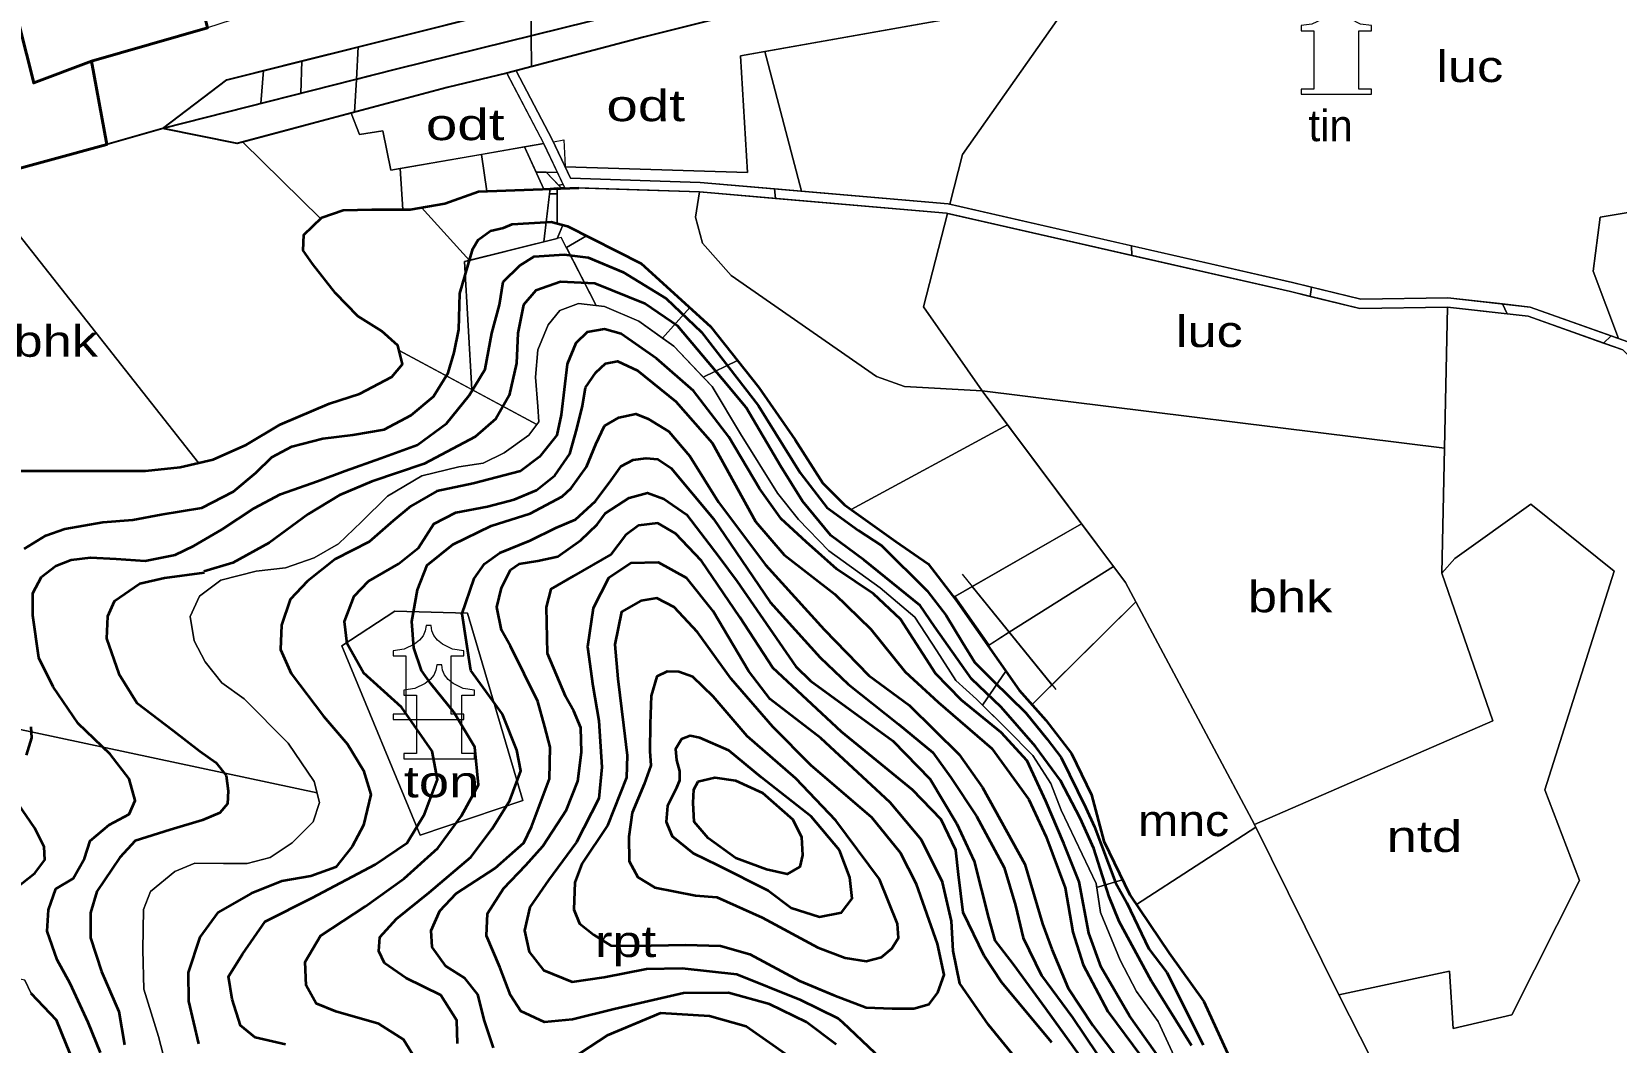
# Model space of a CAD drawing. Header units: metres. Extents: x 558415 to 562400, y 2247179 to 2251032.
# Drawn here: x 559756 to 560262, y 2248694 to 2249016 of the extents above; entities that cross this region are included whole.
import ezdxf
from ezdxf.enums import TextEntityAlignment as Align

# ---------------------------------------------------------------- set-up
doc = ezdxf.new("R2010")
doc.units = ezdxf.units.M
doc.header["$LTSCALE"] = 4
for name, color, linetype, lineweight in [('1', 7, 'Continuous', 13), ('10', 7, 'Continuous', 25), ('17', 7, 'Continuous', 13), ('27', 7, 'Continuous', 35), ('33', 7, 'Continuous', 13), ('45', 7, 'Continuous', 13), ('5', 7, 'Continuous', 13), ('9', 7, 'Continuous', 13)]:
    doc.layers.add(name, color=color, linetype=linetype, lineweight=lineweight)

msp = doc.modelspace()

# ---------------------------------------------------------------- linework, layer by layer
at = {"layer": '1'}
for p, q in [((559993.803, 2248963.039), (559993.484, 2248966.078)), ((560227.551, 2248926.159), (560225.991, 2248929.35)), ((560258.289, 2248916.872), (560260.736, 2248919.186))]:
    msp.add_line(p, q, dxfattribs=at)
for points in [[(560081.036, 2249046.92), (560081.24, 2249055.839), (559915.878, 2249014.94), (559915.96, 2249005.121), (559951.651, 2249014.536)], [(559987.059, 2249032.545), (559987.696, 2249043.376), (559978.554, 2249041.009), (559915.793, 2249025.287), (559915.878, 2249014.94)], [(559842.247, 2248996.544), (559842.553, 2249006.94), (559830.353, 2249003.884), (559829.483, 2248993.31), (559798.223, 2248985.39), (559821.929, 2248980.553), (559859.432, 2248990.554), (559860.011, 2249001.045), (559860.585, 2249011.457), (559842.553, 2249006.94)], [(559842.247, 2248996.544), (559842.553, 2249006.94), (559830.353, 2249003.884), (559829.483, 2248993.31)], [(559829.483, 2248993.31), (559830.353, 2249003.884), (559818.612, 2249000.943), (559798.223, 2248985.39)], [(559821.929, 2248980.553), (559823.745, 2248981.037), (559836.517, 2248984.443), (559859.432, 2248990.554), (559860.011, 2249001.045), (559798.223, 2248985.39)]]:
    msp.add_lwpolyline(points, close=True, dxfattribs=at)
for points in [[(559915.878, 2249014.94), (559915.793, 2249025.287), (559860.585, 2249011.457), (559860.011, 2249001.045)], [(559915.878, 2249014.94), (559872.774, 2249004.279), (559860.011, 2249001.045), (559859.432, 2248990.554)], [(559860.011, 2249001.045), (559872.774, 2249004.279), (559915.878, 2249014.94)], [(559908.073, 2249003.04), (559911.048, 2249003.825), (559915.96, 2249005.121), (559915.878, 2249014.94)], [(559859.432, 2248990.554), (559889.001, 2248998.439), (559908.073, 2249003.04)], [(559993.484, 2248966.078), (559969.797, 2248968.119), (559928.424, 2248969.492), (559922.551, 2248981.845), (559911.048, 2249003.825), (559908.073, 2249003.04)], [(559908.073, 2249003.04), (559919.866, 2248980.505), (559926.499, 2248966.554), (559969.618, 2248965.123), (559993.803, 2248963.039)], [(560107.514, 2248947.945), (560048.947, 2248961.298), (559993.484, 2248966.078), (559993.803, 2248963.039), (560048.483, 2248958.327)], [(560048.483, 2248958.327), (560107.656, 2248944.836), (560107.514, 2248947.945)], [(560164.974, 2248934.757), (560158.991, 2248936.208), (560107.514, 2248947.945), (560107.656, 2248944.836), (560158.304, 2248933.288)], [(560158.304, 2248933.288), (560164.574, 2248931.767), (560164.974, 2248934.757)], [(560225.991, 2248929.35), (560208.571, 2248931.283), (560180.756, 2248930.928), (560164.974, 2248934.757), (560164.574, 2248931.767)], [(560164.574, 2248931.767), (560180.416, 2248927.923), (560208.424, 2248928.281), (560227.551, 2248926.159)], [(560260.736, 2248919.186), (560234.897, 2248928.362), (560225.991, 2248929.35), (560227.551, 2248926.159)], [(560227.551, 2248926.159), (560234.221, 2248925.419), (560258.289, 2248916.872)], [(560278.48, 2248914.679), (560268.622, 2248914.811), (560266.06, 2248917.296), (560260.736, 2248919.186), (560258.289, 2248916.872)], [(560258.289, 2248916.872), (560264.44, 2248914.688), (560267.389, 2248911.827), (560280.106, 2248911.657)]]:
    msp.add_lwpolyline(points, dxfattribs=at)
at = {"layer": '10'}
msp.add_lwpolyline([(560631.428, 2249135.471), (560487.983, 2249134.465), (560432.045, 2249135.4), (560403.848, 2249135.872), (560378.76, 2249135.872), (560353.945, 2249125.219), (560241.739, 2249095.536), (559872.774, 2249004.279), (559798.223, 2248985.39), (559780.28, 2248980.238), (559691.072, 2248955.953)], dxfattribs=at)
msp.add_lwpolyline([(560241.739, 2249095.536), (560233.208, 2249085.007), (559951.651, 2249014.536), (559908.073, 2249003.04), (559889.001, 2248998.439), (559821.929, 2248980.553), (559798.223, 2248985.39), (559818.612, 2249000.943), (559978.554, 2249041.009), (560006.194, 2249048.164), (560152.5, 2249083.222), (560226.574, 2249100.393)], close=True, dxfattribs=at)
at = {"layer": '17'}
for points in [[(559908.073, 2249003.04), (559919.866, 2248980.505), (559926.499, 2248966.554), (559969.618, 2248965.123), (560048.483, 2248958.327), (560158.304, 2248933.288), (560180.416, 2248927.923), (560208.424, 2248928.281), (560234.221, 2248925.419), (560264.44, 2248914.688), (560267.389, 2248911.827), (560347.728, 2248910.754), (560432.859, 2248916.477), (560479.294, 2248921.843), (560576.954, 2248944.379), (560651.397, 2248968.346), (560696.358, 2248979.792), (560714.416, 2248983.37), (560744.636, 2248926.494)], [(559911.048, 2249003.825), (559922.551, 2248981.845), (559928.424, 2248969.492), (559969.797, 2248968.119), (560048.947, 2248961.298), (560158.991, 2248936.208), (560180.756, 2248930.928), (560208.571, 2248931.283), (560234.897, 2248928.362), (560266.06, 2248917.296), (560268.622, 2248914.811), (560347.647, 2248913.755), (560432.586, 2248919.465), (560478.783, 2248924.804), (560576.156, 2248947.274), (560650.566, 2248971.23), (560695.696, 2248982.719), (560716.019, 2248986.746), (560747.185, 2248928.09)]]:
    msp.add_lwpolyline(points, dxfattribs=at)
at = {"layer": '27'}
for points in [[(559749.165, 2248876.058), (559761.205, 2248876.058), (559777.913, 2248876.058), (559792.656, 2248876.058), (559803.713, 2248877.25), (559814.279, 2248879.635), (559824.845, 2248884.405), (559835.656, 2248890.844), (559851.382, 2248897.522), (559860.965, 2248900.623), (559871.286, 2248906.108), (559874.726, 2248910.163), (559873.252, 2248916.125), (559868.092, 2248920.656), (559860.475, 2248925.426), (559853.349, 2248932.82), (559845.978, 2248942.122), (559843.029, 2248946.414), (559843.275, 2248951.423), (559848.926, 2248956.908), (559855.806, 2248959.294), (559864.898, 2248959.532), (559877.184, 2248959.532), (559888.241, 2248961.44), (559899.052, 2248965.256), (559931.02, 2248966.404)], [(559753.931, 2248851.122), (559760.811, 2248855.415), (559766.954, 2248857.562), (559778.994, 2248859.708), (559788.576, 2248860.424), (559797.667, 2248862.093), (559810.69, 2248864.24), (559820.764, 2248869.487), (559827.89, 2248875.449), (559833.049, 2248880.458), (559839.438, 2248883.796), (559849.266, 2248886.42), (559858.849, 2248887.612), (559868.923, 2248889.282), (559877.522, 2248893.813), (559884.648, 2248899.775), (559889.316, 2248907.407), (559891.282, 2248913.846), (559892.756, 2248921.239), (559893.002, 2248932.687), (559897.179, 2248946.996), (559898.899, 2248949.858), (559902.83, 2248952.72), (559907.007, 2248953.674), (559909.71, 2248954.867), (559922.241, 2248955.582), (559927.401, 2248954.151), (559950.989, 2248942.227), (559973.103, 2248922.194), (559988.582, 2248902.638), (560000.13, 2248885.944), (560008.976, 2248872.111), (560015.856, 2248865.195), (560032.318, 2248853.509), (560042.638, 2248846.354), (560051.483, 2248834.907), (560071.631, 2248806.05), (560080.231, 2248796.51), (560088.339, 2248785.778), (560094.728, 2248772.661), (560098.659, 2248757.875), (560107.013, 2248740.704), (560119.544, 2248722.101), (560130.601, 2248706.599), (560138.218, 2248690.143)], [(559756.636, 2248836.999), (559759.421, 2248842.246), (559764.007, 2248845.744), (559768.921, 2248847.651), (559775.146, 2248848.446), (559783.336, 2248847.969), (559792.509, 2248847.333), (559802.173, 2248849.24), (559808.07, 2248852.102), (559817.079, 2248857.349), (559827.399, 2248864.186), (559835.753, 2248868.638), (559847.547, 2248872.772), (559856.393, 2248876.111), (559867.859, 2248880.086), (559879.489, 2248884.379), (559888.826, 2248891.216), (559896.033, 2248900.119), (559901.111, 2248908.545), (559903.24, 2248919.993), (559905.697, 2248929.056), (559906.844, 2248936.37), (559912.249, 2248941.616), (559916.835, 2248944.478), (559926.336, 2248945.114), (559934.035, 2248944.16), (559945.174, 2248939.549), (559958.933, 2248931.122), (559970.236, 2248920.311), (559988.418, 2248896.78), (560001.686, 2248875.475), (560010.204, 2248864.345), (560020.36, 2248857.032), (560027.731, 2248852.262), (560042.31, 2248837.793), (560048.37, 2248829.844), (560053.612, 2248821.258), (560057.543, 2248814.899), (560063.277, 2248809.175), (560073.761, 2248798.84), (560080.64, 2248790.414), (560085.063, 2248784.531), (560092.926, 2248768.472), (560095.71, 2248762.431), (560102.426, 2248744.624), (560106.03, 2248738.105), (560113.074, 2248723.477), (560118.807, 2248715.846), (560130.437, 2248692.792)], [(560126.669, 2248692.634), (560113.892, 2248713.144), (560103.572, 2248732.223), (560100.46, 2248740.014), (560095.546, 2248755.437), (560091.123, 2248765.135), (560084.898, 2248777.219), (560076.872, 2248788.03), (560065.897, 2248800.591), (560056.396, 2248809.653), (560044.602, 2248826.347), (560040.016, 2248833.025), (560022.161, 2248847.494), (560011.514, 2248855.443), (560002.505, 2248866.414), (559995.461, 2248877.702), (559984.486, 2248896.304), (559976.951, 2248905.367), (559962.7, 2248922.22), (559952.216, 2248929.375), (559936.163, 2248935.894), (559925.188, 2248936.371), (559917.326, 2248933.668), (559913.395, 2248929.057), (559911.593, 2248919.994), (559911.101, 2248910.455), (559908.808, 2248900.12), (559904.549, 2248892.648), (559897.997, 2248886.924), (559881.617, 2248878.338), (559864.908, 2248872.614), (559854.589, 2248868.322), (559844.597, 2248862.28), (559832.148, 2248853.058), (559820.518, 2248846.699), (559811.298, 2248843.889)], [(560117.827, 2248686.598), (560106.852, 2248702.02), (560097.843, 2248717.602), (560093.911, 2248728.413), (560090.799, 2248744.789), (560085.885, 2248757.032), (560080.152, 2248770.547), (560074.255, 2248783.425), (560065.901, 2248792.488), (560053.288, 2248802.822), (560044.934, 2248811.408), (560033.795, 2248828.738), (560025.114, 2248836.847), (560013.484, 2248844.638), (560003.656, 2248853.382), (559995.629, 2248860.696), (559988.749, 2248870.395), (559978.921, 2248886.93), (559967.618, 2248901.558), (559955.825, 2248911.892), (559944.522, 2248919.842), (559939.281, 2248921.273), (559933.711, 2248920.319), (559930.108, 2248916.821), (559927.323, 2248910.143), (559925.357, 2248893.926), (559924.047, 2248887.407), (559918.478, 2248880.57), (559912.417, 2248875.959), (559897.347, 2248871.984), (559885.717, 2248869.6), (559877.363, 2248864.83), (559871.794, 2248860.06), (559864.095, 2248853.382), (559853.284, 2248847.818), (559844.439, 2248840.822), (559838.869, 2248834.939), (559836.08, 2248826.824)], [(559863.927, 2248840.82), (559873.428, 2248846.384), (559879.816, 2248851.472), (559884.73, 2248859.104), (559891.774, 2248862.761), (559901.93, 2248864.669), (559910.447, 2248866.895), (559917.491, 2248869.915), (559923.388, 2248874.526), (559928.138, 2248881.522), (559930.432, 2248889.471), (559932.234, 2248896.785), (559933.217, 2248902.668), (559936.493, 2248907.437), (559939.605, 2248910.299), (559943.373, 2248911.094), (559949.761, 2248908.073), (559962.046, 2248898.215), (559973.676, 2248885.019), (559987.436, 2248859.898), (559996.609, 2248849.245), (560012.826, 2248836.685), (560024.292, 2248825.555), (560035.267, 2248811.882), (560045.751, 2248802.183), (560062.95, 2248787.397), (560074.744, 2248771.18), (560080.313, 2248759.255), (560086.374, 2248742.879), (560088.831, 2248728.728), (560092.107, 2248718.393), (560099.97, 2248703.448), (560110.781, 2248688.979)], [(559877.687, 2248827.941), (559879.489, 2248838.116), (559882.601, 2248845.907), (559890.792, 2248852.585), (559903.077, 2248858.467), (559915.526, 2248862.442), (559925.682, 2248867.848), (559928.631, 2248870.551), (559933.545, 2248877.387), (559936.493, 2248884.542), (559939.278, 2248890.425), (559943.864, 2248893.128), (559949.27, 2248894.241), (559953.201, 2248892.651), (559959.753, 2248888.676), (559966.469, 2248880.726), (559975.642, 2248866.099), (559990.712, 2248846.066), (560009.386, 2248825.397), (560023.637, 2248810.769), (560036.578, 2248801.23), (560052.467, 2248785.489), (560060.002, 2248774.996), (560073.434, 2248750.511), (560079.167, 2248731.432), (560082.116, 2248723.323), (560087.358, 2248710.921), (560095.22, 2248698.997), (560103.738, 2248687.708)], [(559893.738, 2248830.244), (559897.669, 2248841.692), (559900.946, 2248846.383), (559905.86, 2248849.881), (559915.524, 2248853.856), (559923.714, 2248857.831), (559929.939, 2248860.534), (559936.327, 2248866.416), (559941.405, 2248873.094), (559944.517, 2248877.546), (559948.449, 2248879.613), (559952.544, 2248880.09), (559956.311, 2248879.772), (559960.57, 2248876.91), (559974.002, 2248860.692), (559992.184, 2248834.14), (560008.073, 2248816.492), (560017.082, 2248807.906), (560033.135, 2248795.186), (560044.11, 2248786.124), (560049.843, 2248778.174), (560058.033, 2248765.773), (560066.878, 2248749.397), (560070.482, 2248737.313), (560072.939, 2248726.978), (560078.836, 2248714.895), (560088.664, 2248701.539), (560096.527, 2248689.774)], [(559917.939, 2248802.459), (559909.257, 2248820.108), (559906.309, 2248825.196), (559904.834, 2248832.51), (559906.309, 2248838.711), (559909.257, 2248844.434), (559912.042, 2248846.342), (559917.939, 2248847.296), (559924.327, 2248848.727), (559931.698, 2248853.974), (559936.94, 2248858.903), (559939.561, 2248862.56), (559947.096, 2248867.488), (559952.993, 2248869.078), (559958.235, 2248867.171), (559965.442, 2248862.083), (559975.762, 2248848.568), (559981.659, 2248840.778), (560000.332, 2248813.591), (560005.082, 2248808.981), (560031.291, 2248789.902), (560043.249, 2248777.66), (560051.767, 2248763.351), (560057.336, 2248751.427), (560061.923, 2248733.302), (560063.889, 2248726.148), (560069.622, 2248718.675), (560080.105, 2248704.366), (560097.796, 2248679.882)], [(560082.104, 2248693.559), (560066.051, 2248712.797), (560060.482, 2248721.224), (560053.766, 2248735.057), (560052.292, 2248747.14), (560051.473, 2248754.931), (560046.723, 2248764.788), (560037.55, 2248774.169), (560014.945, 2248792.771), (559992.995, 2248813.123), (559982.511, 2248829.34), (559970.226, 2248847.306), (559961.872, 2248856.051), (559956.303, 2248859.39), (559950.078, 2248858.595), (559945.983, 2248855.574), (559941.233, 2248849.373), (559929.439, 2248842.536), (559922.067, 2248838.244), (559920.593, 2248832.52), (559920.92, 2248817.893), (559926.653, 2248804.219)], [(559811.35, 2248843.518), (559798.737, 2248841.769), (559790.874, 2248840.02), (559782.684, 2248834.296), (559780.554, 2248829.526), (559780.227, 2248822.53), (559784.158, 2248811.242), (559789.891, 2248802.02), (559801.521, 2248793.116), (559810.039, 2248786.597), (559815.117, 2248782.941), (559818.393, 2248778.807), (559819.048, 2248773.878), (559818.884, 2248769.744), (559816.427, 2248766.882), (559810.858, 2248764.498), (559800.538, 2248761.477), (559789.399, 2248757.979), (559784.485, 2248752.574), (559777.114, 2248741.762), (559775.148, 2248734.925), (559775.148, 2248726.975), (559778.588, 2248716.164), (559784.157, 2248703.444), (559785.959, 2248692.792)], [(560074.597, 2248683.5), (560061.881, 2248699.152), (560052.667, 2248712.388), (560050.579, 2248722.762), (560050.087, 2248732.302), (560047.139, 2248744.703), (560040.505, 2248758.297), (560030.431, 2248770.222), (560008.317, 2248790.732), (559992.1, 2248803.133), (559985.221, 2248812.196), (559973.918, 2248831.275), (559965.564, 2248841.769), (559956.473, 2248846.777), (559947.627, 2248846.538), (559940.502, 2248841.769), (559935.588, 2248832.229), (559933.868, 2248819.827), (559935.498, 2248807.398)], [(559778.258, 2248690.248), (559774.327, 2248699.947), (559768.594, 2248712.348), (559764.499, 2248719.98), (559761.223, 2248729.042), (559761.714, 2248735.879), (559764.007, 2248742.557), (559769.577, 2248745.896), (559773.18, 2248752.255), (559774.982, 2248757.979), (559781.043, 2248763.067), (559787.431, 2248766.406), (559789.397, 2248770.858), (559787.431, 2248777.694), (559781.37, 2248785.643), (559771.214, 2248795.342), (559763.188, 2248807.108), (559758.601, 2248816.33), (559756.636, 2248829.844), (559756.636, 2248836.999)], [(559837.39, 2248692.954), (559827.726, 2248695.18), (559822.975, 2248698.996), (559820.354, 2248707.423), (559819.208, 2248714.577), (559823.631, 2248721.732), (559830.838, 2248732.225), (559845.908, 2248739.698), (559866.056, 2248750.351), (559876.212, 2248757.346), (559881.781, 2248766.409), (559885.876, 2248777.539), (559884.238, 2248786.601), (559874.41, 2248800.593), (559862.288, 2248811.563), (559857.046, 2248820.785), (559856.227, 2248827.939), (559859.34, 2248836.048), (559863.927, 2248840.82)], [(559836.08, 2248826.826), (559835.752, 2248819.036), (559839.192, 2248811.404), (559849.512, 2248797.73), (559857.211, 2248788.827), (559862.289, 2248780.4), (559864.582, 2248772.768), (559862.289, 2248762.911), (559858.685, 2248756.074), (559853.444, 2248749.555), (559845.417, 2248746.694), (559836.244, 2248745.104), (559826.416, 2248741.129), (559815.769, 2248735.087), (559810.036, 2248727.137), (559806.268, 2248715.849), (559806.432, 2248706.786), (559809.544, 2248693.113)], [(559879.651, 2248687.072), (559875.064, 2248694.544), (559867.202, 2248699.473), (559853.442, 2248703.448), (559847.218, 2248705.992), (559843.942, 2248711.716), (559843.614, 2248719.347), (559848.528, 2248727.615), (559862.779, 2248736.995), (559875.228, 2248745.899), (559886.039, 2248755.598), (559893.574, 2248765.932), (559898.98, 2248775.79), (559897.833, 2248787.873), (559891.117, 2248799.003), (559883.91, 2248807.906), (559880.798, 2248812.358), (559878.341, 2248819.513), (559877.687, 2248827.941)], [(559892.265, 2248693.273), (559892.101, 2248700.587), (559887.023, 2248708.696), (559875.885, 2248714.101), (559869.005, 2248718.871), (559867.203, 2248722.687), (559867.531, 2248727.139), (559872.773, 2248733.021), (559883.256, 2248741.448), (559896.524, 2248752.737), (559903.404, 2248761.799), (559908.973, 2248770.862), (559912.577, 2248780.242), (559911.267, 2248786.92), (559906.68, 2248798.368), (559896.525, 2248812.359), (559893.778, 2248830.359)], [(559935.498, 2248807.398), (559937.463, 2248796.268), (559938.446, 2248781.482), (559937.463, 2248771.465), (559930.256, 2248757.474), (559921.411, 2248745.39), (559915.35, 2248736.805), (559913.712, 2248729.332), (559915.186, 2248722.495), (559919.773, 2248716.613), (559928.946, 2248712.956), (559939.102, 2248714.387), (559952.698, 2248717.09), (559964, 2248717.249), (559981.527, 2248715.341), (560001.675, 2248707.232), (560013.797, 2248701.349), (560015.238, 2248699.983)], [(559883.867, 2248729.347), (559886.652, 2248735.548), (559891.894, 2248741.113), (559904.343, 2248749.222), (559913.516, 2248757.33), (559915.973, 2248762.418), (559921.706, 2248777.682), (559921.87, 2248787.858), (559920.232, 2248794.377), (559917.939, 2248802.459)], [(560013.272, 2248692.908), (560003.771, 2248700.063), (559991.977, 2248705.787), (559978.873, 2248709.444), (559964.458, 2248709.286), (559942.345, 2248704.198), (559929.077, 2248700.86), (559920.068, 2248700.065), (559912.533, 2248703.563), (559909.256, 2248708.651), (559905.816, 2248717.554), (559901.557, 2248727.571), (559901.885, 2248734.726), (559906.963, 2248742.676), (559914.17, 2248750.149), (559919.576, 2248756.191), (559927.111, 2248767.798), (559930.715, 2248777.02), (559931.862, 2248786.242), (559931.698, 2248794.033), (559929.405, 2248799.279), (559926.644, 2248804.24)], [(559754.668, 2248785.299), (559756.388, 2248790.784), (559756.142, 2248794.362)], [(559962.197, 2248774.805), (559959.412, 2248769.081), (559958.921, 2248763.993), (559960.886, 2248759.382), (559967.602, 2248753.976), (559975.465, 2248750.16), (559991.518, 2248742.052), (559998.889, 2248736.487), (560007.898, 2248733.625), (560014.942, 2248735.056), (560018.382, 2248739.508), (560017.563, 2248746.186), (560014.287, 2248754.931), (560005.278, 2248765.742), (559989.389, 2248778.143), (559978.906, 2248786.729), (559969.733, 2248790.863), (559966.621, 2248791.499), (559963.836, 2248790.386), (559961.87, 2248787.206), (559962.198, 2248783.708), (559963.181, 2248780.21), (559963.181, 2248777.189), (559962.198, 2248774.805)], [(559969.077, 2248776.872), (559974.482, 2248778.144), (559981.035, 2248777.19), (559989.716, 2248773.215), (559999.381, 2248764.788), (560002.166, 2248759.064), (560002.493, 2248753.34), (560001.674, 2248749.683), (559997.579, 2248747.299), (559991.027, 2248748.729), (559981.198, 2248752.386), (559972.353, 2248758.746), (559967.93, 2248763.993), (559967.602, 2248770.035), (559967.766, 2248774.328), (559969.196, 2248776.9)], [(559751.229, 2248742.847), (559757.371, 2248747.617), (559760.566, 2248751.91), (559760.32, 2248755.964), (559757.371, 2248761.927), (559751.965, 2248769.797)], [(559903.851, 2248691.824), (559900.902, 2248700.409), (559898.773, 2248708.836), (559894.678, 2248714.083), (559888.617, 2248717.899), (559884.194, 2248723.941), (559883.867, 2248729.347)], [(559810.936, 2248632.188), (559800.616, 2248636.719), (559789.314, 2248641.012), (559788.576, 2248641.966), (559782.925, 2248645.305), (559778.502, 2248652.46), (559775.062, 2248663.43), (559772.359, 2248680.84), (559767.445, 2248692.764), (559764.251, 2248700.634), (559756.142, 2248709.22)], [(560004.428, 2248684.667), (559984.443, 2248698.658), (559972.813, 2248701.997), (559957.088, 2248702.951), (559940.052, 2248695.797), (559928.749, 2248688.325)], [(560015.238, 2248699.983), (560025.558, 2248690.205), (560033.175, 2248678.042), (560040.791, 2248663.017), (560046.34, 2248650.11)]]:
    msp.add_lwpolyline(points, dxfattribs=at)
for points in [[(559945.326, 2248794.837), (559946.473, 2248785.138), (559946.309, 2248778.143), (559940.248, 2248762.879), (559932.058, 2248750.637), (559929.765, 2248744.595), (559929.437, 2248736.009), (559931.239, 2248731.558), (559935.826, 2248727.901), (559941.232, 2248724.562), (559948.767, 2248724.403), (559965.147, 2248724.721), (559976.286, 2248724.403), (559985.623, 2248721.7), (560001.512, 2248713.273), (560012.487, 2248708.662), (560022.807, 2248704.687), (560031.161, 2248704.369), (560038.041, 2248704.369), (560042.955, 2248705.8), (560045.739, 2248709.457), (560047.704, 2248715.181), (560045.575, 2248725.039), (560038.859, 2248744.118), (560033.781, 2248754.135), (560024.608, 2248765.424), (560005.279, 2248781.959), (559992.994, 2248794.361), (559979.725, 2248809.624), (559968.914, 2248824.57), (559961.543, 2248832.519), (559955.974, 2248835.381), (559950.896, 2248834.586), (559944.671, 2248831.088), (559942.542, 2248820.594), (559943.524, 2248809.624)], [(559953.68, 2248786.57), (559954.008, 2248781.959), (559951.878, 2248776.076), (559948.111, 2248766.855), (559946.964, 2248759.223), (559947.128, 2248751.432), (559949.913, 2248746.345), (559955.319, 2248743.006), (559968.259, 2248740.462), (559975.139, 2248739.985), (559989.554, 2248733.466), (560007.409, 2248723.926), (560016.09, 2248720.587), (560022.806, 2248719.474), (560027.72, 2248720.746), (560030.996, 2248723.608), (560033.126, 2248726.947), (560032.798, 2248731.399), (560027.065, 2248745.708), (560013.142, 2248764.469), (560000.365, 2248777.825), (559984.804, 2248791.339), (559973.992, 2248804.059), (559967.44, 2248810.26), (559963.017, 2248811.85), (559959.25, 2248812.009), (559955.974, 2248810.419), (559954.172, 2248804.218), (559953.844, 2248795.314)]]:
    msp.add_lwpolyline(points, close=True, dxfattribs=at)
at = {"layer": '45'}
for p, q in [((559919.823, 2248980.586), (559908.073, 2249003.04)), ((559917.387, 2248971.448), (559924.224, 2248971.338)), ((559984.879, 2248971.341), (559926.695, 2248973.128)), ((560207.521, 2248883.252), (560208.424, 2248928.281)), ((559970.805, 2248905.992), (559981.716, 2248911.312)), ((559896.911, 2248902.002), (559917.672, 2248890.856)), ((560053.461, 2248843.125), (560083.334, 2248806.211)), ((560239.538, 2248774.236), (560250.594, 2248745.261))]:
    msp.add_line(p, q, dxfattribs=at)
for points in [[(560263.067, 2248918.359), (560255.018, 2248939.862), (560257.229, 2248957.032), (560274.55, 2248959.894), (560325.04, 2249061.128), (560330.2, 2249043.599), (560358.577, 2249042.884), (560362.262, 2249080.087), (560347.152, 2249081.16), (560345.31, 2249099.046), (560357.84, 2249102.623), (560353.945, 2249125.219), (560241.739, 2249095.536), (560233.208, 2249085.007)], [(560353.945, 2249125.219), (560357.84, 2249102.623), (560345.31, 2249099.046), (560347.152, 2249081.16), (560362.262, 2249080.087), (560358.577, 2249042.884), (560330.2, 2249043.599), (560325.04, 2249061.128), (560274.55, 2248959.894), (560257.229, 2248957.032), (560255.018, 2248939.862), (560263.067, 2248918.359)], [(559978.552, 2249041.009), (559960.465, 2249042.335), (559949.961, 2249047.7), (559949.408, 2249059.505), (559956.042, 2249079.896), (559964.887, 2249096.53), (559969.31, 2249101.359), (559989.211, 2249095.456), (559987.552, 2249111.018), (559904.077, 2249113.164), (559837.739, 2249092.237), (559850.588, 2249029.947), (559812.505, 2249017.546), (559775.405, 2249006.814), (559780.28, 2248980.238), (559798.223, 2248985.39)], [(560233.208, 2249085.007), (559951.651, 2249014.536), (559911.048, 2249003.825)], [(559798.223, 2248985.39), (559818.612, 2249000.943), (559978.552, 2249041.009)], [(559984.879, 2248971.341), (559982.668, 2249008.543), (560088.991, 2249027.498)], [(560088.991, 2249027.498), (560053.612, 2248977.06), (560049.519, 2248961.168), (560158.991, 2248936.208)], [(559926.695, 2248973.128), (559928.424, 2248969.492), (559969.797, 2248968.119), (560002.194, 2248965.327), (559990.402, 2249009.922)], [(559990.402, 2249009.922), (559982.668, 2249008.543), (559984.879, 2248971.341)], [(559908.073, 2249003.04), (559889.001, 2248998.439), (559858.302, 2248990.253), (559861.05, 2248983.503), (559868.421, 2248984.576), (559871.001, 2248972.056), (559919.823, 2248980.586)], [(559911.048, 2249003.825), (559922.551, 2248981.845), (559926.695, 2248973.128), (559984.879, 2248971.341)], [(559823.745, 2248981.037), (559821.929, 2248980.553), (559798.223, 2248985.39), (559780.28, 2248980.238), (559738.338, 2248968.82), (559809.612, 2248878.582)], [(559809.612, 2248878.582), (559814.279, 2248879.635), (559824.845, 2248884.405), (559835.656, 2248890.844), (559851.382, 2248897.522), (559860.965, 2248900.623), (559871.286, 2248906.108), (559874.726, 2248910.163), (559873.252, 2248916.125), (559868.092, 2248920.656), (559860.475, 2248925.426), (559853.349, 2248932.82), (559845.978, 2248942.122), (559843.029, 2248946.414), (559843.275, 2248951.423), (559848.6, 2248956.592), (559823.745, 2248981.037)], [(559924.224, 2248971.338), (559919.866, 2248980.505), (559919.823, 2248980.586), (559913.69, 2248979.515), (559917.387, 2248971.448)], [(559924.224, 2248971.338), (559919.866, 2248980.505), (559919.823, 2248980.586), (559913.69, 2248979.515), (559919.881, 2248966.004), (559925.326, 2248966.517)], [(559888.241, 2248961.44), (559899.052, 2248965.256), (559901.711, 2248965.351), (559899.949, 2248977.114), (559874.009, 2248972.582), (559874.89, 2248959.532)], [(559712.665, 2248827.839), (559716.729, 2248833.842), (559723.118, 2248844.098), (559730.981, 2248855.546), (559734.667, 2248862.94), (559740.319, 2248868.902), (559746.707, 2248875.342), (559749.165, 2248876.058), (559761.205, 2248876.058), (559777.913, 2248876.058), (559792.656, 2248876.058), (559803.713, 2248877.25), (559809.612, 2248878.582), (559738.338, 2248968.82), (559692.134, 2248956.242)], [(559925.326, 2248966.517), (559920.593, 2248971.396), (559917.387, 2248971.448), (559924.224, 2248971.338)], [(559901.711, 2248965.351), (559899.052, 2248965.256), (559888.241, 2248961.44), (559880.795, 2248960.155), (559896.095, 2248943.272), (559919.845, 2248949.207), (559924.134, 2248950.278), (559925.991, 2248954.542), (559924.165, 2248955.048), (559924.165, 2248964.527), (559921.727, 2248964.554), (559919.845, 2248949.207)], [(559919.845, 2248949.207), (559921.929, 2248966.197), (559919.881, 2248966.004), (559901.711, 2248965.351)], [(560059.877, 2248901.582), (560035, 2248903.016), (560026.155, 2248906.235), (559979.719, 2248938.43), (559970.506, 2248948.805), (559968.295, 2248957.032), (559969.618, 2248965.123), (559931.019, 2248966.404), (559924.165, 2248966.158), (559924.165, 2248955.048)], [(559969.618, 2248965.123), (559968.295, 2248957.032), (559970.506, 2248948.805), (559979.719, 2248938.43), (560026.155, 2248906.235)], [(560158.304, 2248933.288), (560048.483, 2248958.327), (559969.618, 2248965.123)], [(559874.89, 2248959.532), (559864.898, 2248959.532), (559855.806, 2248959.294), (559848.926, 2248956.908), (559848.6, 2248956.592)], [(559873.252, 2248916.125), (559873.657, 2248914.487), (559896.911, 2248902.002), (559894.505, 2248942.875), (559896.095, 2248943.272), (559880.795, 2248960.155)], [(559874.89, 2248959.532), (559877.184, 2248959.532), (559888.241, 2248961.44)], [(559880.795, 2248960.155), (559877.184, 2248959.532), (559874.89, 2248959.532)], [(559848.6, 2248956.592), (559843.275, 2248951.423), (559843.029, 2248946.414), (559845.978, 2248942.122), (559853.349, 2248932.82), (559860.475, 2248925.426), (559868.092, 2248920.656), (559873.252, 2248916.125)], [(559933.515, 2248951.06), (559927.401, 2248954.151), (559925.991, 2248954.542), (559924.551, 2248951.235), (559924.134, 2248950.278), (559894.505, 2248942.875), (559896.911, 2248902.002), (559917.672, 2248890.856)], [(559924.165, 2248955.048), (559927.401, 2248954.151), (559950.989, 2248942.227), (559973.103, 2248922.194), (559988.582, 2248902.638), (560000.13, 2248885.944), (560008.976, 2248872.111)], [(560026.155, 2248906.235), (560035, 2248903.016), (560059.877, 2248901.582), (560041.082, 2248928.411), (560048.771, 2248958.261), (560158.304, 2248933.288)], [(560048.771, 2248958.261), (560041.082, 2248928.411), (560059.877, 2248901.582), (560207.521, 2248883.252)], [(560208.424, 2248928.281), (560180.416, 2248927.923), (560158.304, 2248933.288), (560048.771, 2248958.261)], [(559917.672, 2248890.856), (559918.311, 2248891.694), (559917.983, 2248896.623), (559917.164, 2248906.003), (559917.983, 2248914.748), (559921.259, 2248922.697), (559925.027, 2248927.308), (559930.924, 2248929.534), (559936.571, 2248928.889), (559925.409, 2248950.597), (559894.505, 2248942.875), (559896.911, 2248902.002)], [(559917.672, 2248890.856), (559918.311, 2248891.694), (559917.983, 2248896.623), (559917.164, 2248906.003), (559917.983, 2248914.748), (559921.259, 2248922.697), (559925.027, 2248927.308), (559930.924, 2248929.534), (559936.571, 2248928.889), (559927.069, 2248947.368), (559933.515, 2248951.06)], [(559951.188, 2248942.047), (559940.485, 2248947.517), (559933.515, 2248951.06), (559927.069, 2248947.368), (559936.571, 2248928.889), (559939.278, 2248928.58), (559942.735, 2248927.077), (559950.253, 2248923.81)], [(559950.253, 2248923.81), (559957.741, 2248918.466), (559966.487, 2248928.187), (559951.188, 2248942.047)], [(560158.991, 2248936.208), (560180.756, 2248930.928), (560208.571, 2248931.283), (560234.897, 2248928.362), (560263.067, 2248918.359)], [(559828.054, 2248843.995), (559837.39, 2248845.108), (559846.564, 2248848.288), (559854.263, 2248852.74), (559861.634, 2248859.736), (559869.988, 2248868.003), (559880.963, 2248874.522), (559892.757, 2248877.384), (559900.456, 2248878.497), (559907.172, 2248881.836), (559915.035, 2248887.401), (559918.311, 2248891.694), (559917.983, 2248896.623), (559917.164, 2248906.003), (559917.983, 2248914.748), (559921.259, 2248922.697), (559925.027, 2248927.308), (559930.924, 2248929.534), (559939.278, 2248928.58), (559950.253, 2248923.81), (559961.392, 2248915.86), (559973.677, 2248902.981), (559982.687, 2248887.877), (559994.481, 2248868.957), (560001.197, 2248860.53), (560010.861, 2248850.513), (560027.242, 2248838.748), (560038.381, 2248829.367), (560045.424, 2248818.556), (560051.485, 2248809.175), (560058.037, 2248803.133), (560067.701, 2248793.594), (560076.055, 2248785.167), (560081.788, 2248776.264), (560085.064, 2248767.678), (560096.203, 2248744.306), (560097.677, 2248735.084), (560103.902, 2248719.821), (560109.144, 2248709.804), (560116.024, 2248700.265), (560125.033, 2248680.868)], [(560125.033, 2248680.868), (560116.024, 2248700.265), (560109.144, 2248709.804), (560103.902, 2248719.821), (560097.677, 2248735.084), (560096.203, 2248744.306), (560085.064, 2248767.678), (560081.788, 2248776.264), (560076.055, 2248785.167), (560067.701, 2248793.594), (560058.037, 2248803.133), (560051.485, 2248809.175), (560045.424, 2248818.556), (560038.381, 2248829.367), (560027.242, 2248838.748), (560010.861, 2248850.513), (560001.197, 2248860.53), (559994.481, 2248868.957), (559982.687, 2248887.877), (559973.677, 2248902.981), (559961.392, 2248915.86), (559950.253, 2248923.81), (559939.278, 2248928.58), (559930.924, 2248929.534), (559925.027, 2248927.308), (559921.259, 2248922.697), (559917.983, 2248914.748), (559917.164, 2248906.003), (559917.983, 2248896.623), (559918.311, 2248891.694), (559915.035, 2248887.401), (559907.172, 2248881.836), (559900.456, 2248878.497), (559892.757, 2248877.384), (559880.963, 2248874.522), (559869.988, 2248868.003), (559861.634, 2248859.736), (559854.263, 2248852.74), (559846.564, 2248848.288), (559837.39, 2248845.108), (559828.054, 2248843.995)], [(559981.716, 2248911.312), (559973.103, 2248922.194), (559966.487, 2248928.187), (559957.741, 2248918.466), (559961.392, 2248915.86), (559970.805, 2248905.992)], [(560432.859, 2248916.477), (560347.728, 2248910.754), (560267.389, 2248911.827), (560264.44, 2248914.688), (560234.221, 2248925.419), (560208.424, 2248928.281), (560207.521, 2248883.252)], [(559873.657, 2248914.487), (559874.726, 2248910.163), (559871.286, 2248906.108), (559860.965, 2248900.623), (559851.382, 2248897.522), (559835.656, 2248890.844), (559824.845, 2248884.405), (559814.279, 2248879.635), (559809.612, 2248878.582)], [(559900.456, 2248878.497), (559907.172, 2248881.836), (559915.035, 2248887.401), (559917.672, 2248890.856), (559873.657, 2248914.487)], [(560008.976, 2248872.111), (560000.13, 2248885.944), (559988.582, 2248902.638), (559981.716, 2248911.312), (559970.805, 2248905.992)], [(559970.805, 2248905.992), (559973.677, 2248902.981), (559982.687, 2248887.877), (559994.481, 2248868.957), (560001.197, 2248860.53), (560010.861, 2248850.513)], [(560008.976, 2248872.111), (560015.856, 2248865.195), (560018.003, 2248863.671), (560067.979, 2248890.737), (560059.877, 2248901.582)], [(560146.851, 2248763.146), (560222.926, 2248796.227), (560206.6, 2248843.367), (560207.521, 2248883.252), (560059.877, 2248901.582)], [(560059.877, 2248901.582), (560105.575, 2248840.413), (560146.851, 2248763.146)], [(560050.824, 2248835.76), (560091.583, 2248859.142), (560067.979, 2248890.737), (560018.003, 2248863.671)], [(560207.521, 2248883.252), (560206.6, 2248843.367), (560210.778, 2248848.113)], [(559809.612, 2248878.582), (559803.713, 2248877.25), (559792.656, 2248876.058), (559777.913, 2248876.058), (559761.205, 2248876.058), (559749.165, 2248876.058), (559746.707, 2248875.342), (559740.319, 2248868.902), (559734.667, 2248862.94), (559730.981, 2248855.546), (559723.118, 2248844.098), (559716.729, 2248833.842), (559712.665, 2248827.839), (559712.665, 2248801.953), (559847.472, 2248773.21)], [(559869.988, 2248868.003), (559880.963, 2248874.522), (559892.757, 2248877.384), (559900.456, 2248878.497)], [(559854.263, 2248852.74), (559861.634, 2248859.736), (559869.988, 2248868.003)], [(560018.003, 2248863.671), (560015.856, 2248865.195), (560008.976, 2248872.111)], [(560018.003, 2248863.671), (560032.318, 2248853.509), (560042.638, 2248846.354), (560050.824, 2248835.76)], [(560050.824, 2248835.76), (560042.638, 2248846.354), (560032.318, 2248853.509), (560018.003, 2248863.671)], [(560210.239, 2248698.042), (560229.035, 2248702.335), (560250.594, 2248745.261), (560239.538, 2248774.236), (560261.651, 2248843.991), (560235.116, 2248865.454), (560210.778, 2248848.113), (560206.6, 2248843.367), (560222.926, 2248796.227), (560146.851, 2248763.146), (560173.754, 2248708.773)], [(560210.778, 2248848.113), (560235.116, 2248865.454), (560261.651, 2248843.991), (560239.538, 2248774.236)], [(559809.875, 2248836.045), (559816.755, 2248841.133), (559828.054, 2248843.994), (559837.39, 2248845.108), (559846.564, 2248848.288), (559854.263, 2248852.74)], [(560010.861, 2248850.513), (560027.242, 2248838.748), (560038.381, 2248829.367), (560045.424, 2248818.556), (560051.485, 2248809.175), (560058.037, 2248803.133), (560059.989, 2248801.206), (560067.388, 2248812.127), (560061.732, 2248820.228), (560061.987, 2248820.389), (560062.015, 2248820.477), (560051.152, 2248835.948), (560050.824, 2248835.76)], [(559799.718, 2248684.364), (559796.77, 2248695.494), (559792.183, 2248710.599), (559791.856, 2248723.159), (559792.02, 2248736.038), (559794.313, 2248741.761), (559802.012, 2248748.121), (559808.4, 2248750.824), (559817.573, 2248750.665), (559825.108, 2248750.665), (559832.48, 2248752.573), (559839.523, 2248757.343), (559846.239, 2248764.021), (559848.205, 2248770.222), (559846.567, 2248776.899), (559838.213, 2248789.142), (559824.126, 2248803.292), (559817.082, 2248808.38), (559811.677, 2248815.058), (559808.237, 2248821.735), (559806.927, 2248829.526), (559809.875, 2248836.045), (559816.755, 2248841.133), (559828.054, 2248843.994)], [(559828.054, 2248843.994), (559816.755, 2248841.133), (559809.875, 2248836.045), (559806.927, 2248829.526), (559808.237, 2248821.735), (559811.677, 2248815.058), (559817.082, 2248808.38), (559824.126, 2248803.292), (559838.213, 2248789.142), (559846.567, 2248776.899), (559848.205, 2248770.222), (559846.239, 2248764.021), (559839.523, 2248757.343), (559832.48, 2248752.573), (559825.108, 2248750.665), (559817.573, 2248750.665), (559808.4, 2248750.824), (559802.012, 2248748.121), (559794.313, 2248741.761), (559792.02, 2248736.038), (559791.856, 2248723.159), (559792.183, 2248710.599), (559796.77, 2248695.494), (559799.718, 2248684.364)], [(559811.677, 2248815.058), (559808.237, 2248821.735), (559806.927, 2248829.526), (559809.875, 2248836.045)], [(560088.339, 2248785.778), (560094.728, 2248772.661), (560098.659, 2248757.875), (560107.013, 2248740.704), (560109.112, 2248737.588), (560147.285, 2248762.269), (560146.851, 2248763.146), (560108.884, 2248834.218), (560075.781, 2248801.447)], [(560075.781, 2248801.447), (560082.115, 2248807.717), (560068.517, 2248824.521), (560061.732, 2248820.228)], [(560061.732, 2248820.228), (560071.631, 2248806.05), (560075.781, 2248801.447)], [(559838.213, 2248789.142), (559824.126, 2248803.292), (559817.082, 2248808.38), (559811.677, 2248815.058)], [(560075.781, 2248801.447), (560071.631, 2248806.05), (560067.388, 2248812.127), (560059.989, 2248801.206)], [(559808.4, 2248750.824), (559817.573, 2248750.665), (559825.108, 2248750.665), (559832.48, 2248752.573), (559839.523, 2248757.343), (559846.239, 2248764.021), (559848.205, 2248770.222), (559847.472, 2248773.21), (559712.665, 2248801.953), (559712.665, 2248798.213)], [(560059.989, 2248801.206), (560067.701, 2248793.594), (560076.055, 2248785.167), (560081.788, 2248776.264)], [(560075.781, 2248801.447), (560080.231, 2248796.51), (560088.339, 2248785.778)], [(560088.339, 2248785.778), (560080.231, 2248796.51), (560075.781, 2248801.447)], [(559847.472, 2248773.21), (559846.567, 2248776.899), (559838.213, 2248789.142)], [(560104.704, 2248745.45), (560098.659, 2248757.875), (560094.728, 2248772.661), (560088.339, 2248785.778)], [(560081.788, 2248776.264), (560085.064, 2248767.678), (560096.203, 2248744.306), (560096.406, 2248743.036), (560104.704, 2248745.45)], [(560236.137, 2248555.761), (560198.179, 2248633.07), (560210.976, 2248635.441), (560173.754, 2248708.773), (560147.285, 2248762.269), (560109.112, 2248737.588)], [(559799.718, 2248684.364), (559796.77, 2248695.494), (559792.183, 2248710.599), (559791.856, 2248723.159), (559792.02, 2248736.038), (559794.313, 2248741.761), (559802.012, 2248748.121), (559808.4, 2248750.824)], [(560109.112, 2248737.588), (560107.013, 2248740.704), (560104.704, 2248745.45), (560096.406, 2248743.036)], [(560096.406, 2248743.036), (560097.677, 2248735.084), (560103.902, 2248719.821), (560109.144, 2248709.804), (560116.024, 2248700.265), (560125.033, 2248680.868)], [(560250.594, 2248745.261), (560229.035, 2248702.335), (560210.239, 2248698.042)], [(560109.112, 2248737.588), (560119.544, 2248722.101), (560130.601, 2248706.599), (560138.218, 2248690.143), (560146.818, 2248667.248), (560153.452, 2248656.039), (560162.052, 2248646.022), (560179.743, 2248627.182), (560190.799, 2248614.065), (560198.907, 2248603.094), (560210.21, 2248579.722), (560216.598, 2248558.496), (560222.25, 2248540.61), (560230.604, 2248505.79), (560236.747, 2248495.296), (560249.032, 2248477.41), (560259.106, 2248467.87), (560270.409, 2248454.753)], [(560146.974, 2248666.984), (560146.818, 2248667.248), (560138.218, 2248690.143), (560130.601, 2248706.599), (560119.544, 2248722.101), (560109.112, 2248737.588)], [(559793.662, 2248639.36), (559789.314, 2248641.012), (559788.576, 2248641.966), (559782.925, 2248645.305), (559778.502, 2248652.46), (559775.062, 2248663.43), (559772.359, 2248680.84), (559767.445, 2248692.764), (559764.251, 2248700.634), (559756.142, 2248709.22), (559754.145, 2248713.42), (559686.658, 2248727.033)], [(560173.754, 2248708.773), (560209.134, 2248716.286), (560210.239, 2248698.042)], [(560210.239, 2248698.042), (560209.134, 2248716.286), (560173.754, 2248708.773)], [(559754.145, 2248713.42), (559756.142, 2248709.22), (559764.251, 2248700.634), (559767.445, 2248692.764), (559772.359, 2248680.84), (559775.062, 2248663.43), (559778.502, 2248652.46)], [(560173.754, 2248708.773), (560210.976, 2248635.441), (560313.061, 2248642.237), (560339.227, 2248644.383), (560386.768, 2248657.26), (560437.994, 2248672.999), (560473.005, 2248684.804), (560473.68, 2248685.012)]]:
    msp.add_lwpolyline(points, dxfattribs=at)
at = {"layer": '45', "lineweight": 40}
msp.add_lwpolyline([(559756.978, 2248999.898), (559775.405, 2249006.814), (559812.505, 2249017.546), (559800.957, 2249063.573), (559793.69, 2249093.666), (559735.133, 2249069.623), (559737.568, 2249065.003), (559740.271, 2249065.718)], close=True, dxfattribs=at)
msp.add_lwpolyline([(559692.134, 2248956.242), (559780.28, 2248980.238), (559775.405, 2249006.814), (559756.978, 2248999.898), (559740.271, 2249065.718), (559737.568, 2249065.003), (559735.422, 2249058.349), (559732.552, 2249050.091), (559727.171, 2249047.218), (559723.942, 2249043.987), (559722.148, 2249035.369), (559717.126, 2249032.497), (559710.31, 2249026.393), (559710.31, 2249021.007), (559708.516, 2249009.158), (559706.722, 2249006.645), (559702.417, 2249004.49), (559694.5, 2249002.3)], dxfattribs=at)
at = {"layer": '45'}
for points in [[(560048.947, 2248961.298), (560049.519, 2248961.168), (560053.612, 2248977.06), (560088.991, 2249027.498), (559990.402, 2249009.922), (560002.194, 2248965.327)], [(559848.6, 2248956.592), (559848.926, 2248956.908), (559855.806, 2248959.294), (559864.898, 2248959.532), (559874.89, 2248959.532), (559874.009, 2248972.582), (559871.001, 2248972.056), (559868.421, 2248984.576), (559861.05, 2248983.503), (559858.302, 2248990.252), (559823.745, 2248981.037)], [(559901.711, 2248965.351), (559919.881, 2248966.004), (559913.69, 2248979.515), (559899.949, 2248977.114)], [(559924.564, 2248967.302), (559926.038, 2248967.524), (559924.224, 2248971.338), (559920.593, 2248971.396)], [(559921.727, 2248964.554), (559924.165, 2248964.527), (559924.165, 2248966.158), (559924.146, 2248966.406), (559921.929, 2248966.197)], [(559926.469, 2248966.616), (559926.038, 2248967.524), (559924.564, 2248967.302), (559925.272, 2248966.573)], [(560068.517, 2248824.521), (560101.744, 2248845.541), (560091.583, 2248859.142), (560056.695, 2248839.128)], [(560082.115, 2248807.717), (560108.884, 2248834.218), (560105.575, 2248840.413), (560101.744, 2248845.541), (560068.517, 2248824.521)], [(560062.015, 2248820.477), (560061.987, 2248820.389), (560068.517, 2248824.521), (560056.695, 2248839.128), (560051.152, 2248835.948)]]:
    msp.add_lwpolyline(points, close=True, dxfattribs=at)
at = {"layer": '5'}
for p, q in [((559871.001, 2248972.056), (559919.827, 2248980.587)), ((559926.695, 2248973.128), (559984.879, 2248971.341)), ((560207.521, 2248883.252), (560059.877, 2248901.582)), ((560146.851, 2248763.146), (560222.926, 2248796.227))]:
    msp.add_line(p, q, dxfattribs=at)
for points in [[(560263.067, 2248918.359), (560255.018, 2248939.862), (560257.229, 2248957.032), (560274.55, 2248959.894), (560325.04, 2249061.128), (560330.2, 2249043.599), (560358.577, 2249042.884), (560362.262, 2249080.087), (560347.152, 2249081.16), (560345.31, 2249099.046), (560357.84, 2249102.623), (560353.945, 2249125.219)], [(559837.739, 2249092.237), (559850.588, 2249029.947), (559812.505, 2249017.546), (559775.405, 2249006.814), (559780.28, 2248980.238)], [(559780.28, 2248980.238), (559775.405, 2249006.814), (559756.978, 2248999.898), (559740.271, 2249065.718), (559737.568, 2249065.003)], [(559812.505, 2249017.546), (559775.405, 2249006.814), (559756.978, 2248999.898), (559740.271, 2249065.718), (559737.568, 2249065.003)], [(559984.879, 2248971.341), (559982.668, 2249008.543), (560088.991, 2249027.498)], [(560049.519, 2248961.168), (560053.612, 2248977.06), (560088.991, 2249027.498)], [(559858.302, 2248990.252), (559861.05, 2248983.503), (559868.421, 2248984.576), (559871.001, 2248972.056)], [(559922.926, 2248981.129), (559926.282, 2248981.715), (559926.646, 2248973.233)], [(559969.618, 2248965.123), (559968.295, 2248957.032), (559970.506, 2248948.805), (559979.719, 2248938.43), (560026.155, 2248906.235), (560035, 2248903.016), (560059.877, 2248901.582), (560207.521, 2248883.252)], [(559969.618, 2248965.123), (559968.295, 2248957.032), (559970.506, 2248948.805), (559979.719, 2248938.43), (560026.155, 2248906.235), (560035, 2248903.016), (560059.877, 2248901.582)], [(560503.225, 2248694.104), (560473.005, 2248684.804), (560437.994, 2248672.999), (560386.768, 2248657.26), (560339.227, 2248644.383), (560313.061, 2248642.237), (560210.976, 2248635.441), (560173.754, 2248708.773), (560146.851, 2248763.146), (560105.575, 2248840.413), (560059.877, 2248901.582), (560041.082, 2248928.411), (560048.771, 2248958.261)], [(560208.424, 2248928.281), (560207.521, 2248883.252), (560206.6, 2248843.367), (560222.926, 2248796.227)], [(560207.521, 2248883.252), (560206.6, 2248843.367), (560210.778, 2248848.113)], [(560210.778, 2248848.113), (560206.6, 2248843.367), (560207.521, 2248883.252)], [(560210.778, 2248848.113), (560235.116, 2248865.454), (560261.651, 2248843.991), (560239.538, 2248774.236), (560250.594, 2248745.261), (560229.035, 2248702.335), (560210.239, 2248698.042), (560209.134, 2248716.286), (560173.754, 2248708.773)], [(560210.778, 2248848.113), (560235.116, 2248865.454), (560261.651, 2248843.991), (560239.538, 2248774.236), (560250.594, 2248745.261), (560229.035, 2248702.335), (560210.239, 2248698.042), (560209.134, 2248716.286), (560173.754, 2248708.773)], [(559872.307, 2248831.309), (559855.352, 2248820.219), (559880.415, 2248759.76)], [(559880.415, 2248759.76), (559913.218, 2248770.85), (559895.527, 2248830.594), (559872.307, 2248831.309)]]:
    msp.add_lwpolyline(points, dxfattribs=at)
msp.add_lwpolyline([(559872.307, 2248831.309), (559895.527, 2248830.594), (559913.218, 2248770.85), (559880.415, 2248759.76), (559855.352, 2248820.219)], close=True, dxfattribs=at)
msp.add_lwpolyline([(559872.307, 2248831.309), (559895.527, 2248830.594), (559913.218, 2248770.85), (559880.415, 2248759.76), (559855.352, 2248820.219)], close=True, dxfattribs=at)
at = {"layer": '9'}
for points in [[(560165.725, 2248997.95), (560161.705, 2248997.95), (560161.705, 2248996.31), (560184.205, 2248996.31), (560184.205, 2248997.95), (560180.185, 2248997.95), (560180.185, 2249016.56), (560184.205, 2249016.56), (560184.205, 2249018.2), (560180.64, 2249018.72), (560177.375, 2249020.36), (560175.77, 2249021.635), (560174.66, 2249023.07), (560173.96, 2249024.63), (560173.76, 2249026.31), (560172.15, 2249026.31), (560171.905, 2249024.55), (560171.245, 2249022.99), (560170.095, 2249021.555), (560168.485, 2249020.315), (560165.17, 2249018.72), (560161.705, 2249018.2), (560161.705, 2249016.56), (560165.725, 2249016.56)], [(559875.825, 2248798.344), (559871.805, 2248798.344), (559871.805, 2248796.704), (559894.305, 2248796.704), (559894.305, 2248798.344), (559890.285, 2248798.344), (559890.285, 2248816.954), (559894.305, 2248816.954), (559894.305, 2248818.594), (559890.74, 2248819.114), (559887.475, 2248820.754), (559885.87, 2248822.029), (559884.76, 2248823.464), (559884.06, 2248825.024), (559883.86, 2248826.704), (559882.25, 2248826.704), (559882.005, 2248824.944), (559881.345, 2248823.384), (559880.195, 2248821.949), (559878.585, 2248820.709), (559875.27, 2248819.114), (559871.805, 2248818.594), (559871.805, 2248816.954), (559875.825, 2248816.954)], [(559879.226, 2248785.792), (559875.206, 2248785.792), (559875.206, 2248784.152), (559897.706, 2248784.152), (559897.706, 2248785.792), (559893.686, 2248785.792), (559893.686, 2248804.402), (559897.706, 2248804.402), (559897.706, 2248806.042), (559894.141, 2248806.562), (559890.876, 2248808.202), (559889.271, 2248809.477), (559888.161, 2248810.912), (559887.461, 2248812.472), (559887.261, 2248814.152), (559885.651, 2248814.152), (559885.406, 2248812.392), (559884.746, 2248810.832), (559883.596, 2248809.397), (559881.986, 2248808.157), (559878.671, 2248806.562), (559875.206, 2248806.042), (559875.206, 2248804.402), (559879.226, 2248804.402)]]:
    msp.add_lwpolyline(points, close=True, dxfattribs=at)

# ---------------------------------------------------------------- texts
at = {"layer": '33'}
for s, width, p in [('luc', 1.25, (560215.572, 2249000.187)), ('odt', 1.35, (559952.404, 2248987.699)), ('odt', 1.35, (559894.75, 2248981.645)), ('bhk', 1.25, (559764.012, 2248912.481)), ('luc', 1.25, (560132.382, 2248915.584)), ('bhk', 1.25, (560158.194, 2248830.917)), ('ton', 1.3, (559887.208, 2248771.814)), ('mnc', 1.15, (560124.179, 2248759.428)), ('ntd', 1.3, (560201.088, 2248754.377)), ('rpt', 1.25, (559946.008, 2248720.841))]:
    msp.add_text(s, height=10, dxfattribs=dict(at, width=width)).set_placement(p, align=Align.CENTER)
msp.add_text('tin', height=10, dxfattribs=at).set_placement((560171.134, 2248981.311), align=Align.CENTER)

doc.saveas('drawing.dxf')
